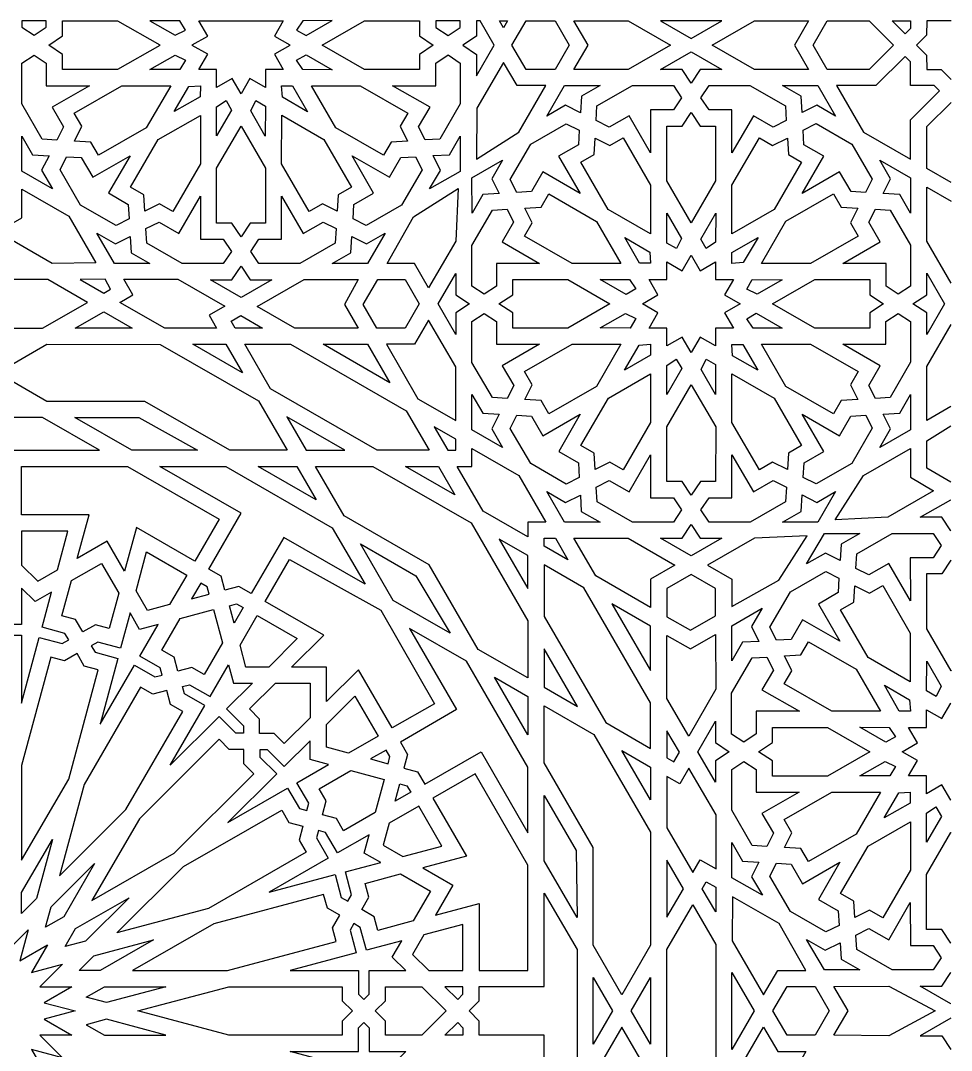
# Model space of a CAD drawing. Extents: x -1022 to 2754, y -1022 to 1022.
# Drawn here: x 2092 to 2754, y -28 to 705 of the extents above; entities that cross this region are included whole.
import ezdxf

# ---------------------------------------------------------------- set-up
doc = ezdxf.new("R2010")
doc.units = 0
doc.layers.add('LAYER_1', color=18, linetype='CONTINUOUS')

msp = doc.modelspace()

# ---------------------------------------------------------------- linework, layer by layer
at = {"layer": 'LAYER_1'}
for points in [[(2092.37, 704.74), (2092.37, 700.25), (2101.08, 694.52), (2109.78, 700.23), (2109.78, 704.74)], [(2111.62, 687.5), (2111.55, 687.6), (2121.33, 694.06), (2121.34, 704.91), (2160.49, 704.92), (2190.55, 687.63), (2190.42, 687.5), (2190.55, 687.37), (2160.49, 670.09), (2121.34, 670.1), (2121.33, 680.94), (2111.55, 687.4)], [(2183.54, 704.79), (2201.54, 694.57), (2208.84, 698.09), (2204.9, 704.84)], [(2213.77, 687.5), (2213.64, 687.63), (2224.65, 693.95), (2218.41, 704.74), (2278.29, 704.74), (2272.04, 693.95), (2283.06, 687.63), (2282.93, 687.5), (2283.06, 687.38), (2272.04, 681.06), (2278.39, 670.09), (2265.7, 670.09), (2265.7, 657.45), (2254.69, 663.77), (2248.35, 652.85), (2242, 663.77), (2230.99, 657.45), (2230.99, 670.09), (2218.31, 670.09), (2224.65, 681.06), (2213.64, 687.38)], [(2313.1, 705), (2292.38, 704.88), (2287.83, 698.2), (2294.63, 694.32)], [(2306.18, 687.5), (2306.14, 687.58), (2336.22, 704.89), (2375.37, 704.9), (2375.35, 694.06), (2385.15, 687.6), (2385.07, 687.5), (2385.15, 687.4), (2375.35, 680.95), (2375.37, 670.1), (2336.22, 670.11), (2306.14, 687.43)], [(2386.88, 704.74), (2386.88, 700.2), (2395.63, 694.47), (2404.34, 700.2), (2404.34, 704.74)], [(2415.88, 704.74), (2415.89, 694.03), (2406.09, 687.58), (2406.13, 687.5), (2406.09, 687.42), (2415.89, 680.97), (2415.87, 665.68), (2428.46, 687.4), (2428.43, 687.5), (2428.46, 687.61), (2418.53, 704.74)], [(2437.88, 704.74), (2434.97, 699.84), (2432.11, 704.74)], [(2441.06, 687.5), (2451.31, 704.74), (2471.91, 704.74), (2481.85, 687.5), (2471.91, 670.26), (2451.31, 670.26)], [(2495.2, 687.5), (2485.2, 704.74), (2523.72, 704.74), (2553.76, 687.5), (2523.72, 670.26), (2485.2, 670.26)], [(2546.88, 704.74), (2568.63, 692.22), (2590.43, 704.76), (2590.39, 704.76)], [(2583.49, 687.5), (2613.53, 704.74), (2652, 704.74), (2642, 687.5), (2652, 670.26), (2613.53, 670.26)], [(2655.34, 687.5), (2665.34, 704.74), (2695.23, 704.74), (2712.58, 687.5), (2695.23, 670.26), (2665.34, 670.26)], [(2724.61, 704.74), (2724.61, 699.38), (2720.8, 695.54), (2711.59, 704.74)], [(2546.82, 670.23), (2568.63, 682.78), (2590.43, 670.24), (2575.08, 670.26), (2568.61, 660.5), (2562.19, 670.26)], [(2106.93, 620.62), (2092.37, 645.74), (2092.37, 674.75), (2101.08, 680.48), (2109.78, 674.78), (2109.78, 658.61), (2140.5, 658.63), (2113.93, 643.32), (2122.05, 629.32), (2117.35, 619.99)], [(2183.54, 670.22), (2201.54, 680.43), (2208.84, 676.91), (2204.9, 670.16)], [(2313.1, 670), (2292.38, 670.12), (2287.83, 676.81), (2294.63, 680.69)], [(2404.34, 674.8), (2404.34, 645.79), (2389.78, 620.67), (2379.36, 620.04), (2374.68, 629.32), (2382.8, 643.33), (2356.19, 658.61), (2386.88, 658.63), (2386.88, 674.8), (2395.63, 680.53)], [(2415.85, 606.36), (2445.98, 625.52), (2465.21, 658.74), (2444.71, 658.74), (2434.97, 675.17), (2416, 642.61)], [(2724.61, 606.37), (2724.61, 634.27), (2745.36, 654.95), (2741.56, 658.74), (2724.61, 658.74), (2724.61, 675.62), (2720.8, 679.46), (2700.05, 658.74), (2671.99, 658.74), (2691.27, 625.52)], [(2198.31, 658.59), (2180.96, 628.65), (2147.04, 609.16), (2141.58, 618.55), (2129.87, 619.27), (2135.12, 629.73), (2129.66, 639.12), (2163.57, 658.61)], [(2200.85, 640.24), (2211.31, 658.05), (2219.4, 658.64), (2219.37, 650.83)], [(2295.69, 640.09), (2277.81, 650.51), (2277.22, 658.56), (2285.06, 658.54)], [(2298.41, 658.64), (2333.12, 658.64), (2367.02, 639.13), (2361.59, 629.73), (2366.82, 619.27), (2355.1, 618.56), (2349.67, 609.16), (2315.77, 628.67)], [(2465.99, 637.01), (2478.57, 658.75), (2503.74, 658.75), (2490.45, 651.11), (2489.74, 639.44), (2479.28, 644.69)], [(2501.58, 644.24), (2526.8, 658.74), (2555.93, 658.74), (2561.68, 650.06), (2555.95, 641.39), (2539.72, 641.39), (2539.74, 610.8), (2524.37, 637.26), (2510.31, 629.18), (2500.95, 633.86)], [(2581.27, 658.76), (2610.4, 658.76), (2635.62, 644.25), (2636.24, 633.87), (2626.93, 629.21), (2612.87, 637.3), (2597.53, 610.79), (2597.51, 641.36), (2581.28, 641.37), (2575.52, 650.08)], [(2633.49, 658.73), (2658.68, 658.74), (2671.27, 637.03), (2657.99, 644.68), (2647.48, 639.46), (2646.82, 651.1)], [(2230.88, 622.9), (2231, 643.54), (2237.71, 648.07), (2241.61, 641.3)], [(2265.6, 622.84), (2255.34, 640.78), (2258.88, 648.05), (2265.65, 644.12)], [(2568.6, 560.94), (2551.24, 590.88), (2551.25, 629.88), (2562.14, 629.9), (2568.63, 639.64), (2575.1, 629.88), (2585.99, 629.89), (2585.98, 590.89)], [(2219.47, 637.53), (2219.47, 602.96), (2199.89, 569.19), (2190.45, 574.6), (2179.95, 569.39), (2179.24, 581.07), (2169.8, 586.48), (2189.38, 620.24)], [(2277.27, 637.56), (2307.33, 620.27), (2326.89, 586.49), (2317.47, 581.05), (2316.75, 569.39), (2306.24, 574.61), (2296.82, 569.18), (2277.25, 602.96)], [(2439.85, 591.97), (2454.42, 617.1), (2479.64, 631.6), (2488.98, 626.95), (2488.37, 616.59), (2474.31, 608.5), (2489.69, 582.02), (2463.09, 597.28), (2454.97, 583.28), (2444.52, 582.67)], [(2657.58, 631.64), (2682.8, 617.13), (2697.36, 592.01), (2692.69, 582.71), (2682.29, 583.31), (2674.17, 597.32), (2647.58, 582), (2662.9, 608.49), (2648.85, 616.58), (2648.24, 626.99)], [(2248.37, 629.83), (2265.73, 599.89), (2265.72, 560.89), (2254.83, 560.87), (2248.35, 551.13), (2241.87, 560.89), (2230.98, 560.87), (2230.99, 599.87)], [(2114.18, 585.16), (2092.36, 597.7), (2092.36, 622.77), (2100.03, 609.53), (2111.75, 608.82), (2106.47, 598.41)], [(2404.32, 622.78), (2404.33, 597.69), (2382.53, 585.15), (2390.21, 598.39), (2384.97, 608.85), (2396.66, 609.51)], [(2539.71, 553.21), (2509.64, 570.5), (2490.08, 604.28), (2499.5, 609.72), (2500.23, 621.38), (2510.73, 616.15), (2520.16, 621.59), (2539.72, 587.81)], [(2597.5, 553.24), (2597.5, 587.81), (2617.08, 621.58), (2626.52, 616.17), (2637.03, 621.38), (2637.74, 609.7), (2647.17, 604.29), (2627.59, 570.52)], [(2159.4, 559.13), (2134.18, 573.64), (2119.61, 598.76), (2124.28, 608.06), (2134.68, 607.45), (2142.8, 593.45), (2169.39, 608.77), (2154.07, 582.28), (2168.12, 574.19), (2168.73, 563.78)], [(2377.12, 598.79), (2362.56, 573.67), (2337.33, 559.17), (2328, 563.82), (2328.61, 574.18), (2342.66, 582.27), (2327.29, 608.75), (2353.88, 593.49), (2362, 607.49), (2372.45, 608.09)], [(2412.66, 567.99), (2412.65, 593.08), (2434.44, 605.61), (2426.76, 592.38), (2432.01, 581.92), (2420.31, 581.26)], [(2702.79, 605.61), (2724.61, 593.07), (2724.61, 568), (2716.95, 581.24), (2705.22, 581.95), (2710.5, 592.36)], [(2125.79, 565.77), (2144.97, 532.54), (2113.92, 532.18), (2074.92, 554.63), (2092.3, 564.61), (2092.48, 585.01)], [(2235.7, 532.01), (2206.58, 532.01), (2181.35, 546.52), (2180.73, 556.9), (2190.04, 561.55), (2204.1, 553.47), (2219.44, 579.98), (2219.46, 549.41), (2235.7, 549.4), (2241.45, 540.69)], [(2315.39, 546.53), (2290.17, 532.03), (2261.05, 532.03), (2255.29, 540.7), (2261.02, 549.37), (2277.25, 549.38), (2277.23, 579.97), (2292.6, 553.51), (2306.66, 561.59), (2316.02, 556.91)], [(2371.08, 565.34), (2402.8, 585.51), (2401.07, 548.08), (2381.82, 514.84), (2371.79, 532.13), (2352.31, 532.13)], [(2518.56, 532.13), (2483.85, 532.13), (2449.95, 551.64), (2455.38, 561.04), (2450.15, 571.5), (2461.88, 572.21), (2467.31, 581.61), (2501.21, 562.1)], [(2618.66, 532.17), (2636.02, 562.12), (2669.93, 581.61), (2675.39, 572.22), (2687.1, 571.5), (2681.85, 561.03), (2687.31, 551.65), (2653.4, 532.16)], [(2412.63, 515.97), (2412.63, 544.98), (2427.19, 570.1), (2437.61, 570.72), (2442.29, 561.45), (2434.17, 547.44), (2460.78, 532.16), (2430.09, 532.14), (2430.09, 515.97), (2421.34, 510.24)], [(2551.37, 567.92), (2561.63, 549.99), (2558.1, 542.72), (2551.32, 546.65)], [(2586.09, 567.87), (2585.97, 547.23), (2579.26, 542.69), (2575.36, 549.47)], [(2710.05, 570.15), (2724.6, 545.03), (2724.61, 516.02), (2715.89, 510.29), (2707.19, 515.99), (2707.19, 532.16), (2676.47, 532.14), (2703.04, 547.45), (2694.93, 561.45), (2699.63, 570.77)], [(2183.48, 532.04), (2158.29, 532.03), (2145.7, 553.74), (2158.99, 546.09), (2169.49, 551.31), (2170.15, 539.67)], [(2350.99, 553.76), (2338.4, 532.02), (2313.23, 532.02), (2326.52, 539.66), (2327.24, 551.33), (2337.69, 546.08)], [(2521.28, 550.68), (2539.16, 540.26), (2539.75, 532.21), (2531.91, 532.23)], [(2616.13, 550.53), (2605.66, 532.71), (2597.58, 532.13), (2597.6, 539.94)], [(2562.28, 479.73), (2551.27, 473.42), (2551.27, 486.05), (2538.59, 486.05), (2544.93, 497.02), (2533.92, 503.34), (2544.93, 509.71), (2538.59, 520.63), (2551.27, 520.63), (2551.27, 533.32), (2562.28, 526.95), (2568.62, 537.92), (2574.97, 526.95), (2585.98, 533.32), (2585.98, 520.63), (2598.66, 520.63), (2592.32, 509.71), (2603.33, 503.34), (2592.32, 497.02), (2598.66, 486.05), (2585.98, 486.05), (2585.98, 473.42), (2574.97, 479.73), (2568.62, 468.82)], [(2270.15, 520.54), (2248.34, 507.99), (2226.54, 520.52), (2241.89, 520.51), (2248.37, 530.27), (2254.78, 520.51)], [(2063.35, 486.05), (2063.41, 486.05), (2107.17, 486.05), (2139.09, 504.43), (2110.82, 520.68), (2063.35, 520.68), (2015.88, 520.68), (1987.62, 504.43), (2019.54, 486.05), (2063.3, 486.05)], [(2133.91, 520.68), (2150.63, 511.05), (2155.53, 513.86), (2151.72, 520.86)], [(2203.46, 520.93), (2236.77, 501.7), (2225.6, 495.28), (2230.96, 486.05), (2194.09, 486.05), (2162.18, 504.43), (2171.28, 509.66), (2164.97, 520.98)], [(2331.76, 520.71), (2321.99, 502.84), (2331.71, 486.05), (2286.67, 486.05), (2259.73, 501.57), (2293.24, 520.76)], [(2345.64, 520.63), (2365.15, 520.63), (2375.14, 503.34), (2365.15, 486.05), (2345.05, 486.05), (2335.34, 502.84)], [(2401.12, 481.65), (2388.51, 503.37), (2401.1, 525.08), (2401.09, 509.8), (2410.88, 503.35), (2401.09, 496.96)], [(2510.83, 503.34), (2480.77, 486.05), (2441.62, 486.06), (2441.6, 496.91), (2431.82, 503.37), (2441.62, 509.82), (2441.61, 520.67), (2480.76, 520.65)], [(2503.87, 520.76), (2524.59, 520.64), (2529.14, 513.96), (2522.34, 510.08)], [(2633.43, 520.55), (2615.43, 510.34), (2608.13, 513.85), (2612.08, 520.61)], [(2626.42, 503.39), (2656.48, 520.68), (2695.63, 520.67), (2695.65, 509.82), (2705.43, 503.37), (2695.63, 496.91), (2695.64, 486.07), (2656.49, 486.08)], [(2736.13, 525.09), (2748.74, 503.36), (2736.15, 481.65), (2736.16, 496.94), (2726.37, 503.39), (2736.16, 509.78)], [(2130.28, 486.05), (2150.63, 497.78), (2171.01, 486.05)], [(2241.39, 491.06), (2248.16, 494.95), (2263.59, 486.05), (2244.28, 486.05)], [(2401.07, 458.63), (2381.82, 491.84), (2371.79, 474.55), (2351.73, 474.55), (2374.23, 435.7), (2401.07, 420.26)], [(2427.2, 436.58), (2412.65, 461.71), (2412.64, 490.72), (2421.36, 496.45), (2430.06, 490.74), (2430.06, 474.57), (2460.78, 474.59), (2434.21, 459.29), (2442.32, 445.28), (2437.62, 435.96)], [(2503.82, 486.18), (2521.82, 496.4), (2529.12, 492.88), (2525.17, 486.13)], [(2633.38, 485.97), (2612.66, 486.09), (2608.11, 492.77), (2614.91, 496.65)], [(2724.62, 490.77), (2724.62, 461.76), (2710.06, 436.63), (2699.64, 436.01), (2694.96, 445.29), (2703.08, 459.29), (2676.47, 474.57), (2707.16, 474.6), (2707.16, 490.77), (2715.91, 496.5)], [(2281.24, 399.13), (2240.45, 399.12), (2179.97, 433.89), (2110.13, 433.89), (2074.79, 454.21), (2110.14, 474.56), (2190.87, 474.54), (2260.85, 434.32)], [(2237.6, 474.55), (2249.38, 454.28), (2214.11, 474.55)], [(2269.37, 442.78), (2250.95, 474.55), (2283.58, 474.55), (2365.78, 427.29), (2382.09, 399.13), (2345.23, 399.13)], [(2306.69, 474.55), (2338.38, 474.55), (2354.24, 447.2)], [(2518.59, 474.56), (2501.23, 444.61), (2467.32, 425.13), (2461.86, 434.51), (2450.15, 435.23), (2455.4, 445.7), (2449.94, 455.09), (2483.85, 474.57)], [(2521.12, 456.21), (2531.59, 474.02), (2539.67, 474.61), (2539.65, 466.8)], [(2615.97, 456.05), (2598.09, 466.47), (2597.5, 474.53), (2605.34, 474.5)], [(2618.69, 474.61), (2653.4, 474.61), (2687.3, 455.1), (2681.87, 445.69), (2687.1, 435.23), (2675.37, 434.52), (2669.94, 425.12), (2636.04, 444.63)], [(2551.16, 438.87), (2551.28, 459.51), (2557.99, 464.04), (2561.89, 457.26)], [(2585.87, 438.81), (2575.62, 456.74), (2579.15, 464.01), (2585.93, 460.08)], [(2539.75, 453.5), (2539.75, 418.92), (2520.17, 385.15), (2510.73, 390.56), (2500.22, 385.35), (2499.51, 397.03), (2490.08, 402.44), (2509.66, 436.21)], [(2597.54, 453.53), (2627.61, 436.24), (2647.17, 402.46), (2637.75, 397.02), (2637.02, 385.35), (2626.52, 390.58), (2617.09, 385.14), (2597.53, 418.92)], [(2568.65, 445.8), (2586.01, 415.85), (2586, 376.85), (2575.11, 376.84), (2568.62, 367.1), (2562.15, 376.86), (2551.26, 376.84), (2551.27, 415.84)], [(2434.46, 401.13), (2412.64, 413.66), (2412.64, 438.74), (2420.3, 425.49), (2432.03, 424.78), (2426.75, 414.37)], [(2724.59, 438.75), (2724.6, 413.66), (2702.81, 401.12), (2710.49, 414.35), (2705.24, 424.82), (2716.94, 425.47)], [(2063.35, 345.92), (2070.59, 353.13), (2080.68, 353.13), (2080.68, 399.13), (2147.59, 399.13), (2107.15, 422.41), (2063.35, 422.41), (2019.56, 422.41), (1979.12, 399.13), (2046.02, 399.13), (2046.02, 353.13), (2056.12, 353.13)], [(2130.17, 422.37), (2175.61, 422.41), (2217.38, 399.14), (2170.66, 399.09)], [(2280.91, 422.84), (2294.67, 399.13), (2322.14, 399.13)], [(2479.67, 375.09), (2454.45, 389.6), (2439.89, 414.73), (2444.56, 424.03), (2454.96, 423.42), (2463.08, 409.42), (2489.67, 424.73), (2474.35, 398.25), (2488.4, 390.16), (2489.01, 379.74)], [(2697.4, 414.76), (2682.83, 389.64), (2657.61, 375.13), (2648.27, 379.78), (2648.88, 390.14), (2662.94, 398.23), (2647.56, 424.72), (2674.16, 409.45), (2682.28, 423.45), (2692.73, 424.06)], [(2385.77, 415.79), (2395.44, 399.13), (2401.07, 399.13), (2401.07, 406.99)], [(2402.11, 387.63), (2412.62, 387.63), (2412.64, 400.37), (2445.98, 381.16), (2465.21, 347.95), (2452.47, 347.95), (2452.47, 337.48), (2420.53, 355.83)], [(2555.98, 347.97), (2526.85, 347.98), (2501.63, 362.48), (2501.01, 372.86), (2510.32, 377.52), (2524.38, 369.44), (2539.72, 395.94), (2539.74, 365.37), (2555.97, 365.37), (2561.73, 356.65)], [(2635.67, 362.49), (2610.45, 347.99), (2581.32, 347.99), (2575.57, 356.67), (2581.3, 365.34), (2597.53, 365.34), (2597.51, 395.94), (2612.88, 369.47), (2626.94, 377.56), (2636.3, 372.87)], [(2724.61, 379.95), (2741.05, 370.19), (2708.52, 351.43), (2671.07, 349.72), (2691.27, 381.16), (2724.53, 400.28)], [(2092.23, 387.63), (2167.58, 387.63), (2232.76, 350.15), (2215.43, 320.27), (2173.87, 344.18), (2165.53, 313.12), (2153.22, 334.35), (2131.88, 322.09), (2140.23, 353.13), (2092.23, 353.13)], [(2237.43, 387.63), (2313.26, 344), (2336.63, 303.71), (2278.68, 337.03), (2255.59, 297.19), (2246.84, 302.22), (2236.87, 299.57), (2234.21, 309.48), (2225.43, 314.51), (2248.54, 354.37), (2190.69, 387.63)], [(2260.53, 387.63), (2288.01, 387.62), (2301.74, 363.93)], [(2452.43, 237.07), (2417.11, 257.38), (2382.19, 317.62), (2321.71, 352.42), (2301.31, 387.62), (2342.14, 387.63), (2412.04, 347.4), (2452.44, 277.7)], [(2400.51, 367.33), (2365.25, 387.63), (2388.77, 387.63)], [(2503.76, 348), (2478.57, 347.99), (2465.98, 369.71), (2479.26, 362.05), (2489.77, 367.28), (2490.43, 355.63)], [(2671.26, 369.72), (2658.68, 347.99), (2633.51, 347.99), (2646.8, 355.62), (2647.51, 367.3), (2657.97, 362.04)], [(2590.43, 336.51), (2568.62, 323.95), (2546.82, 336.49), (2562.17, 336.48), (2568.64, 346.24), (2575.06, 336.48)], [(2125.18, 341.6), (2092.23, 341.6), (2092.23, 317.29), (2103.7, 305.86), (2117.75, 313.95)], [(2597.5, 287.89), (2630.84, 306.6), (2651.08, 338.19), (2613.53, 336.47), (2580.14, 317.26), (2597.5, 307.3)], [(2650.74, 318.19), (2663.33, 339.92), (2688.5, 339.92), (2675.2, 332.29), (2674.49, 320.61), (2664.04, 325.87)], [(2686.34, 325.42), (2711.56, 339.92), (2740.68, 339.92), (2746.44, 331.24), (2740.71, 322.57), (2724.47, 322.57), (2724.5, 291.97), (2709.13, 318.44), (2695.07, 310.36), (2685.71, 315.04)], [(2333.28, 332.46), (2372.65, 309.85), (2397.13, 268.9), (2356.65, 292.14)], [(2432.08, 335.92), (2452.47, 300.78), (2452.47, 324.19)], [(2463.99, 330.86), (2463.99, 336.47), (2471.95, 336.44), (2480.78, 321.17)], [(2485.2, 336.47), (2523.72, 336.47), (2557.06, 317.26), (2539.7, 307.3), (2539.7, 287.29), (2500.73, 309.73)], [(2181.13, 326.72), (2209.67, 310.29), (2197.44, 289.23), (2181.79, 285.04), (2173.67, 299.04)], [(2120.92, 281.29), (2127.67, 306.37), (2148.98, 318.63), (2161.29, 297.4), (2154.54, 272.35), (2144.77, 274.95), (2135.84, 269.82), (2130.69, 278.69)], [(2385.9, 218.74), (2355.89, 201.47), (2331.88, 242.88), (2309.08, 220.18), (2309.08, 244.8), (2284.36, 244.8), (2307.17, 267.52), (2265.59, 291.43), (2282.92, 321.33), (2347.85, 285.3)], [(2463.99, 280.87), (2507.84, 205.24), (2539.7, 186.89), (2539.7, 219.39), (2492.26, 301.29), (2463.99, 317.57)], [(2568.12, 270.96), (2585.98, 281.22), (2585.98, 300.68), (2568.62, 310.64), (2551.27, 300.68), (2551.27, 280.66)], [(2624.61, 273.15), (2639.17, 298.27), (2664.39, 312.78), (2673.73, 308.13), (2673.12, 297.77), (2659.07, 289.68), (2674.44, 263.19), (2647.85, 278.46), (2639.73, 264.46), (2629.28, 263.85)], [(2092.23, 219.09), (2104.84, 265.9), (2121.13, 261.55), (2125.74, 264.21), (2123.08, 268.81), (2106.79, 273.16), (2113.51, 298.23), (2101.79, 291.48), (2092.23, 301.01), (2092.23, 275.08), (2075.36, 275.08), (2071.6, 271.31), (2075.36, 267.54), (2092.23, 267.54)], [(2213.22, 293.43), (2225.66, 296.76), (2224.28, 301.89), (2219.67, 304.55)], [(2724.46, 234.39), (2694.4, 251.68), (2674.83, 285.46), (2684.26, 290.89), (2684.98, 302.56), (2695.49, 297.33), (2704.91, 302.77), (2724.48, 268.99)], [(2243.39, 276.11), (2240.04, 288.5), (2245.19, 289.86), (2249.81, 287.21)], [(2539.7, 242.45), (2539.7, 273.99), (2512.25, 289.81)], [(2597.41, 249.16), (2597.4, 274.25), (2619.2, 286.79), (2611.52, 273.56), (2616.76, 263.09), (2605.07, 262.44)], [(2148.17, 204.18), (2172.5, 246.16), (2187.12, 237.74), (2192.27, 239.13), (2190.9, 244.27), (2176.26, 252.66), (2189.3, 275.13), (2176.21, 271.64), (2169.46, 283.32), (2162.71, 258.24), (2146.42, 262.62), (2141.8, 259.94), (2144.47, 255.34), (2160.76, 250.99)], [(2235.22, 262.01), (2222.2, 239.56), (2213.43, 244.59), (2203.46, 241.94), (2200.79, 251.85), (2192.04, 256.88), (2205.05, 279.35), (2228.85, 285.69)], [(2268.03, 244.8), (2251.81, 244.8), (2247.63, 260.42), (2259.81, 281.47), (2288.35, 265.04)], [(2368.22, 272.25), (2401.66, 214.52), (2361.69, 191.38), (2366.74, 182.66), (2364.06, 172.86), (2374, 170.21), (2379.05, 161.46), (2419.09, 184.51), (2452.47, 126.89), (2452.47, 173.44), (2408.66, 248.97)], [(2585.98, 267.97), (2586.08, 229.05), (2566.85, 195.64), (2551.27, 222.48), (2551.27, 267.37), (2568.12, 257.66)], [(2463.99, 230.47), (2487.79, 216.77), (2463.99, 257.81)], [(2703.32, 213.31), (2668.61, 213.31), (2634.71, 232.82), (2640.14, 242.22), (2634.91, 252.68), (2646.63, 253.39), (2652.06, 262.79), (2685.96, 243.28)], [(2092.23, 107.35), (2125.72, 165.1), (2146.62, 242.85), (2136.86, 245.48), (2131.71, 254.35), (2122.77, 249.22), (2113.01, 251.82), (2092.23, 174.66)], [(2597.38, 197.14), (2597.39, 226.15), (2611.95, 251.28), (2622.37, 251.9), (2627.04, 242.63), (2618.93, 228.62), (2645.54, 213.34), (2614.85, 213.32), (2614.84, 197.15), (2606.1, 191.42)], [(2197.9, 174.93), (2222.66, 217.32), (2208.02, 225.74), (2206.65, 230.87), (2211.8, 232.23), (2226.42, 223.84), (2239.43, 246.31), (2242.93, 233.3), (2256.48, 233.3), (2238.06, 214.95), (2249.99, 203.07), (2249.99, 197.73), (2244.66, 197.73), (2232.73, 209.64)], [(2736.13, 249.1), (2746.39, 231.17), (2742.85, 223.9), (2736.08, 227.83)], [(2428.68, 237.49), (2452.47, 223.79), (2452.47, 196.44)], [(2136.63, 161.26), (2119.15, 96.25), (2166.46, 143.42), (2206.88, 213.13), (2198.1, 218.16), (2195.44, 228.06), (2185.49, 225.41), (2176.71, 230.44)], [(2254.4, 214.95), (2272.8, 233.3), (2297.53, 233.3), (2297.53, 208.65), (2279.11, 190.33), (2271.96, 197.43), (2261.53, 197.43), (2261.53, 207.82)], [(2706.04, 231.86), (2723.92, 221.44), (2724.51, 213.38), (2716.67, 213.41)], [(2345.89, 195.71), (2324.73, 183.55), (2309.08, 187.75), (2309.08, 203.9), (2329.4, 224.15)], [(2519.3, 11.53), (2498.9, 46.71), (2498.9, 116.27), (2463.99, 176.53), (2463.99, 217.17), (2499.36, 196.85), (2539.7, 127.19), (2539.7, 46.71)], [(2585.87, 162.82), (2573.27, 184.55), (2585.85, 206.26), (2585.84, 190.98), (2595.64, 184.53), (2585.84, 178.14)], [(2551.27, 199.48), (2551.27, 180.27), (2556.29, 177.39), (2560.2, 184.11)], [(2695.59, 184.52), (2665.53, 167.23), (2626.38, 167.24), (2626.36, 178.09), (2616.58, 184.55), (2626.38, 191), (2626.36, 201.84), (2665.51, 201.83)], [(2688.63, 201.94), (2709.35, 201.82), (2713.9, 195.14), (2707.1, 191.26)], [(2176.03, 136.87), (2142.23, 78.58), (2200.74, 112.25), (2257.45, 168.74), (2250.29, 175.87), (2250.29, 186.23), (2239.89, 186.23), (2232.73, 193.36)], [(2279.11, 174.05), (2267.19, 185.93), (2261.83, 185.93), (2261.83, 180.62), (2273.78, 168.74), (2238.95, 134.04), (2281.5, 158.68), (2289.95, 144.12), (2295.1, 142.76), (2296.47, 147.89), (2288.04, 162.45), (2310.6, 175.41), (2297.53, 178.9), (2297.53, 192.4)], [(2340.51, 179.36), (2352.94, 176.02), (2354.31, 181.15), (2351.65, 185.75)], [(2539.7, 150.19), (2519.35, 185.32), (2539.7, 173.59)], [(2611.96, 117.76), (2597.4, 142.89), (2597.4, 171.9), (2606.11, 177.63), (2614.82, 171.92), (2614.82, 155.75), (2645.53, 155.77), (2618.97, 140.46), (2627.08, 126.46), (2622.38, 117.14)], [(2688.57, 167.36), (2706.58, 177.58), (2713.87, 174.06), (2709.93, 167.31)], [(2303.82, 158.23), (2326.55, 171.21), (2350.13, 164.87), (2343.76, 141.17), (2321.2, 128.2), (2316.15, 136.92), (2306.21, 139.57), (2308.87, 149.51)], [(2384.84, 151.5), (2408.84, 110.1), (2377.65, 101.79), (2398.97, 89.53), (2386.66, 68.27), (2417.82, 76.59), (2417.82, 28.77), (2452.47, 28.77), (2452.47, 103.83), (2414.82, 168.79)], [(2551.27, 166.97), (2551.27, 130.27), (2569.69, 98.48), (2574.97, 107.52), (2586.33, 101.26), (2586.28, 139.57), (2566.95, 172.79), (2560.51, 161.66)], [(2366.39, 160.33), (2369.05, 155.72), (2357.89, 149.3), (2361.24, 161.69)], [(2703.34, 155.74), (2685.99, 125.79), (2652.08, 106.3), (2646.62, 115.69), (2634.91, 116.41), (2640.15, 126.88), (2634.7, 136.26), (2668.61, 155.75)], [(2705.88, 137.39), (2716.34, 155.2), (2724.43, 155.78), (2724.4, 147.98)], [(2463.99, 153.48), (2486.74, 114.29), (2487.39, 66.63), (2463.99, 106.92)], [(2159.97, 55.58), (2207.31, 102.72), (2277.29, 142.99), (2282.33, 134.24), (2292.28, 131.59), (2289.62, 121.68), (2294.67, 112.93), (2225.22, 73)], [(2353.68, 133.58), (2349.47, 117.99), (2363.52, 109.9), (2391.3, 117.33), (2374.81, 145.77)], [(2735.92, 120.05), (2736.04, 140.68), (2742.74, 145.22), (2746.64, 138.44)], [(2724.51, 134.68), (2724.51, 100.1), (2704.92, 66.33), (2695.48, 71.74), (2684.98, 66.53), (2684.27, 78.21), (2674.83, 83.62), (2694.42, 117.39)], [(2302, 123.3), (2310.45, 108.74), (2268.3, 84.5), (2315.29, 97.03), (2319.68, 80.81), (2324.3, 78.15), (2326.96, 82.75), (2322.57, 98.98), (2347.74, 105.7), (2336.02, 112.43), (2339.52, 125.47), (2316.97, 112.48), (2308.54, 127.06), (2303.39, 128.43)], [(2114.15, 122.16), (2102.81, 79.97), (2092.23, 69.46), (2092.23, 84.35)], [(2619.22, 82.31), (2597.4, 94.84), (2597.4, 119.92), (2605.06, 106.67), (2616.78, 105.96), (2611.5, 95.55)], [(2144.16, 104.92), (2122.24, 67.08), (2109.3, 59.65), (2113.16, 74.03)], [(2551.27, 66.68), (2563.04, 86.95), (2551.27, 107.27)], [(2664.43, 56.27), (2639.21, 70.78), (2624.65, 95.9), (2629.31, 105.2), (2639.72, 104.6), (2647.84, 90.6), (2674.43, 105.91), (2659.1, 79.42), (2673.16, 71.34), (2673.77, 60.92)], [(2361.87, 97.57), (2383.19, 85.31), (2370.88, 64.08), (2345.71, 57.35), (2343.1, 67.08), (2334.19, 72.21), (2339.34, 81.11), (2336.73, 90.84)], [(2576.34, 86.95), (2579.18, 91.85), (2586.18, 88.06), (2586.23, 70.62)], [(2171.11, 28.77), (2238.67, 28.77), (2316.13, 49.47), (2313.52, 59.2), (2318.67, 68.09), (2309.76, 73.23), (2307.12, 82.96), (2229.08, 62.13)], [(2410.59, 0), (2417.82, 7.2), (2417.82, 17.29), (2463.99, 17.29), (2463.99, 83.92), (2487.39, 43.63), (2487.39, 0), (2487.39, -43.63), (2463.99, -83.92), (2463.99, -17.29), (2417.82, -17.29), (2417.82, -7.2)], [(2597.9, 81.34), (2597.8, 49.95), (2620.08, 11.53), (2630.12, 28.87), (2650.17, 28.87), (2631.29, 62.23)], [(2168.67, 80.5), (2137.67, 49.62), (2123.23, 45.78), (2130.69, 58.67)], [(2551.27, 0), (2551.27, 43.68), (2569.69, 75.47), (2586.03, 47.32), (2586.03, 0), (2586.03, -47.32), (2569.69, -75.47), (2551.27, -43.68)], [(2740.73, 29.15), (2711.61, 29.16), (2686.39, 43.66), (2685.76, 54.04), (2695.07, 58.7), (2709.13, 50.61), (2724.47, 77.12), (2724.5, 46.55), (2740.73, 46.55), (2746.48, 37.83)], [(2330.26, 41.33), (2283.27, 28.77), (2331.94, 28.77), (2331.94, 11.96), (2335.69, 8.19), (2339.47, 11.96), (2339.47, 28.77), (2365.5, 28.77), (2355.94, 38.29), (2362.71, 49.97), (2337.54, 43.27), (2333.18, 59.5), (2328.56, 62.15), (2325.9, 57.55)], [(2370.4, 40.22), (2381.87, 28.79), (2406.25, 28.77), (2406.25, 61.6), (2378.49, 54.19)], [(2185.97, 50.6), (2148.02, 28.77), (2133.08, 28.77), (2143.63, 39.31)], [(2688.51, 29.18), (2663.32, 29.17), (2650.74, 50.89), (2664.02, 43.23), (2674.53, 48.46), (2675.18, 36.81)], [(2498.9, 0), (2498.9, 23.71), (2512.66, 0), (2498.9, -23.71)], [(2526, 0), (2539.7, 23.71), (2539.7, 0), (2539.7, -23.71)], [(2597.55, 0), (2597.55, 27.35), (2613.43, 0), (2597.55, -27.35)], [(2194.96, 17.26), (2152.61, 5.97), (2138.17, 9.83), (2151.11, 17.26)], [(2174.91, 0), (2239.56, 17.26), (2320.37, 17.26), (2320.37, 7.2), (2327.57, 0), (2320.37, -7.2), (2320.37, -17.26), (2239.56, -17.26)], [(2343.81, 0), (2351.02, 7.2), (2351.02, 17.26), (2377.05, 17.26), (2394.37, 0), (2377.05, -17.26), (2351.02, -17.26), (2351.02, -7.2)], [(2402.49, 8.19), (2406.25, 11.96), (2406.25, 17.26), (2393.39, 17.26)], [(2626.73, 0), (2636.77, 17.34), (2656.82, 17.34), (2666.86, 0), (2656.82, -17.34), (2636.77, -17.34)], [(2680.16, 0), (2670.16, 17.34), (2709.13, 17.64), (2742.06, 0), (2709.13, -17.64), (2670.16, -17.34)], [(2194.96, -17.26), (2152.61, -5.97), (2138.17, -9.83), (2151.11, -17.26)], [(2330.26, -41.33), (2283.27, -28.77), (2331.94, -28.77), (2331.94, -11.96), (2335.69, -8.19), (2339.47, -11.96), (2339.47, -28.77), (2365.5, -28.77), (2355.94, -38.29), (2362.71, -49.97), (2337.54, -43.27), (2333.18, -59.5), (2328.56, -62.15), (2325.9, -57.55)], [(2402.49, -8.19), (2406.25, -11.96), (2406.25, -17.26), (2393.39, -17.26)], [(2519.3, -11.53), (2498.9, -46.71), (2498.9, -116.27), (2463.99, -176.53), (2463.99, -217.17), (2499.36, -196.85), (2539.7, -127.19), (2539.7, -46.71)], [(2597.9, -81.34), (2597.8, -49.95), (2620.08, -11.53), (2630.12, -28.87), (2650.17, -28.87), (2631.29, -62.23)]]:
    msp.add_lwpolyline(points, close=True, dxfattribs=at)
for points in [[(2753.53, 704.74), (2736.18, 704.74), (2736.08, 694.59), (2728.84, 687.5), (2736.08, 680.41), (2736.18, 670.26), (2746.33, 670.26), (2753.53, 663.08)], [(2753.53, 589.73), (2736.18, 599.74), (2736.18, 629.52), (2753.53, 646.81)], [(2753.53, 518.1), (2736.18, 548.08), (2736.18, 586.45), (2753.53, 576.44)], [(2753.43, 430.19), (2736.18, 420.29), (2736.18, 458.65), (2753.53, 488.63)], [(2753.43, 376.31), (2736.23, 386.47), (2736.29, 405.89), (2753.42, 416.51)], [(2753.43, 341.78), (2753.36, 341.68), (2746.95, 351.44), (2731.58, 351.4), (2753.38, 363.96), (2753.43, 363.93)], [(2753.43, 320.74), (2753.38, 320.82), (2746.9, 311.07), (2736.01, 311.06), (2736, 272.06), (2753.35, 242.11), (2753.53, 242.24), (2753.71, 242.11)], [(2753.43, 150.1), (2753.36, 149.97), (2747.01, 160.94), (2736, 154.62), (2736, 167.26), (2723.31, 167.26), (2729.66, 178.23), (2718.69, 184.55), (2729.66, 190.86), (2723.31, 201.83), (2736, 201.83), (2736, 214.47), (2747.01, 208.15), (2753.36, 219.12), (2753.43, 218.99)], [(2753.43, 48.35), (2753.38, 48.28), (2746.9, 58.04), (2736.01, 58.02), (2736.03, 97.02), (2753.41, 126.98), (2753.53, 126.94), (2753.65, 126.98)], [(2080.68, 41.68), (2096.84, 57.76), (2090.93, 35.79), (2110.7, 47.17), (2099.28, 27.48), (2121.33, 33.37), (2105.19, 17.26), (2128.03, 17.26), (2108.24, 5.89), (2130.31, 0), (2108.24, -5.89), (2128.03, -17.26), (2105.19, -17.26), (2121.33, -33.37), (2099.28, -27.48), (2110.7, -47.17)], [(2753.43, 5.16), (2753.38, 5.13), (2731.58, 17.67), (2746.92, 17.66), (2753.4, 27.41), (2753.43, 27.37)], [(2753.43, -5.16), (2753.38, -5.13), (2731.58, -17.67), (2746.92, -17.66), (2753.4, -27.41), (2753.43, -27.37)]]:
    msp.add_lwpolyline(points, dxfattribs=at)

doc.saveas('drawing.dxf')
